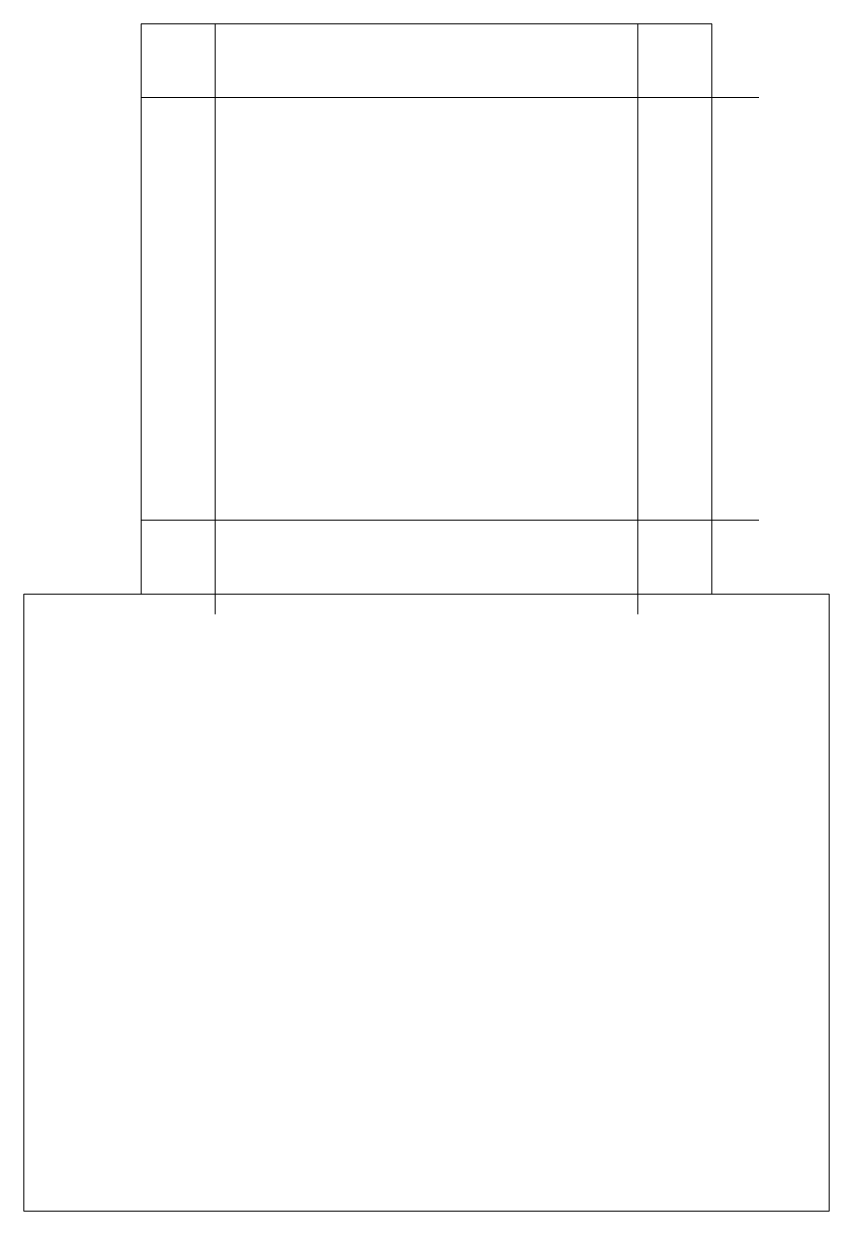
# Model space of a CAD drawing. Header units: millimetres. Extents: x -8.8 to 51.2, y -88.5 to 0.
import ezdxf

# ---------------------------------------------------------------- set-up
doc = ezdxf.new("R2010")
doc.units = ezdxf.units.MM
doc.layers.get('0').update_dxf_attribs({"linetype": 'CONTINUOUS', "lineweight": 0})

msp = doc.modelspace()

# ---------------------------------------------------------------- linework, layer by layer
for p, q in [((0, 0), (42.5, 0)), ((0, 0), (0, -42.5)), ((0, 0), (0, -42.5)), ((0, -37), (0, 0)), ((5.5, 0), (5.5, -44)), ((37, 0), (37, -44)), ((42.5, 0), (42.5, -42.5)), ((0, -5.5), (46, -5.5)), ((0, -37), (46, -37)), ((0, -42.5), (-8.75, -42.5)), ((-8.75, -42.5), (-8.75, -88.5)), ((42.5, -42.5), (0, -42.5)), ((42.5, -42.5), (0, -42.5)), ((51.25, -42.5), (42.5, -42.5)), ((51.25, -88.5), (51.25, -42.5)), ((-8.75, -88.5), (51.25, -88.5))]:
    msp.add_line(p, q)

doc.saveas('drawing.dxf')
